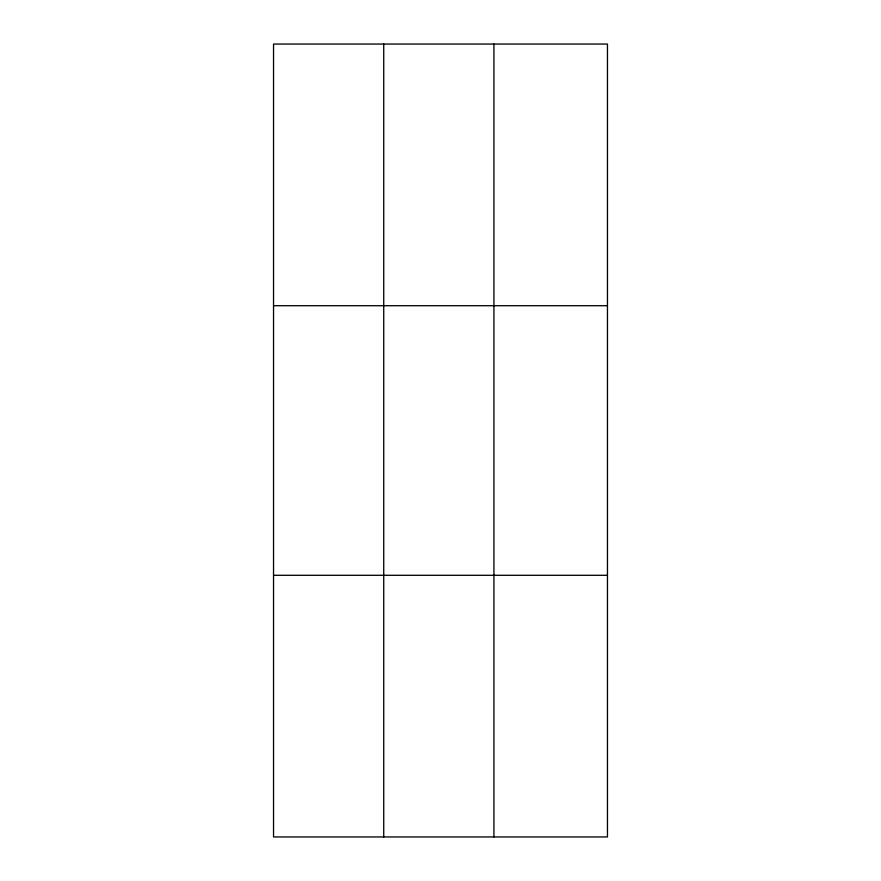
<?xml version="1.0" encoding="UTF-8"?>
<svg xmlns="http://www.w3.org/2000/svg" width="881" height="881" viewBox="0 0 881 881"><rect width="100%" height="100%" fill="white"/><g stroke="black" fill="none" stroke-linecap="round" stroke-linejoin="round"><path stroke-width="1.32" d="M383.731 836.95L383.731 44.05M493.922 836.95L493.922 44.05M273.539 305.707L607.461 305.707M273.539 575.293L607.461 575.293M607.461 706.122L607.461 836.95L273.539 836.95L273.539 44.05L607.461 44.05L607.461 706.122"/></g></svg>
